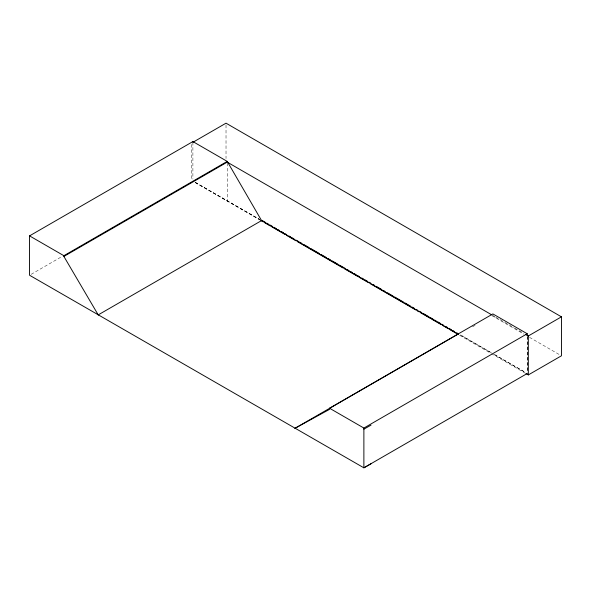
<?xml version="1.0" encoding="UTF-8"?>
<svg xmlns="http://www.w3.org/2000/svg" width="591" height="591" viewBox="0 0 591 591"><rect width="100%" height="100%" fill="white"/><g stroke="black" fill="none" stroke-linecap="round" stroke-linejoin="round"><path stroke-width="0.44" stroke-dasharray="2.96 2.22" d="M31.146 274.327L62.195 256.398M472.534 326.808L475.725 324.961M195.163 182.39L259.966 219.66M491.357 352.731L460.153 334.787L491.291 352.768M494.556 354.57L525.754 372.515M492.502 315.276L494.896 316.658M495.686 317.116L514 327.687M514.798 328.145L522.754 332.74M491.971 315.683L523.914 334.129M529.506 337.35L559.854 354.873M494.482 354.615L525.628 372.589M195.296 182.316L261.569 220.583M195.296 182.641L259.981 219.985M459.643 335.267L490.796 353.248M491.594 353.706L525.133 373.076M527.357 336.641L527.357 373.438M527.224 336.456L527.224 372.611M227.232 163.042L227.232 201.08M226.021 124.989L226.021 158.514M192.895 142.298L192.895 179.095M191.55 144.44L191.55 180.314"/><path stroke-width="0.89" d="M371.03 463.75L363.879 467.821L29.55 275.243L29.55 235.875L192.895 141.574L227.232 161.395L261.569 220.583L458.173 334.085L294.82 428.394M29.55 235.875L63.887 255.704L227.232 161.395M98.608 314.671L98.217 314.892L63.887 256.435L227.232 162.126L491.705 314.818M98.217 314.892L261.953 220.362M295.204 428.172L329.542 409.364L329.542 408.226L492.887 313.917L527.224 333.745L527.224 335.548M329.542 408.226L363.879 428.054L527.224 333.745M525.938 334.58L528.332 335.961L561.45 316.835L561.45 355.797L528.332 374.916L525.931 373.534M527.224 373.512L363.879 467.821L363.879 428.054M363.879 429.184L371.03 425.114M561.45 316.835L226.021 123.179L192.895 142.298L192.895 141.574M262.751 220.82L265.152 222.209M266.748 223.125L268.344 224.048M269.947 224.972L272.34 226.36M273.943 227.284L276.337 228.665M277.933 229.589L279.536 230.512M281.131 231.436L283.532 232.817M285.128 233.74L286.724 234.664M289.125 236.045L290.72 236.969M292.323 237.892L293.919 238.816M296.32 240.197L297.916 241.121M299.511 242.044L301.912 243.433M303.508 244.356L309.108 247.585M310.703 248.508L319.495 253.583M321.09 254.507L326.69 257.735M328.286 258.659L330.679 260.04M332.282 260.963L337.875 264.192M339.47 265.115L345.07 268.344M346.666 269.267L349.067 270.656M350.662 271.579L352.258 272.495M353.861 273.419L356.255 274.808M357.858 275.731L359.454 276.654M361.855 278.036L363.45 278.959M365.046 279.883L367.447 281.264M369.043 282.188L370.646 283.111M373.039 284.493L374.635 285.416M376.238 286.34L381.83 289.568M383.426 290.491L385.029 291.415M387.423 292.804L393.022 296.032M394.618 296.955L403.409 302.031M405.005 302.954L410.605 306.182M412.2 307.106L414.601 308.487M416.197 309.411L417.793 310.334M419.396 311.258L421.789 312.639M423.392 313.562L428.985 316.791M430.58 317.714L432.981 319.103M434.577 320.026L436.173 320.95M437.776 321.866L440.169 323.255M441.773 324.178L443.368 325.102M445.769 326.483L447.365 327.407M448.961 328.33L451.361 329.712M452.957 330.635L454.56 331.558M456.954 332.94L458.557 333.863M260.779 220.45L263.172 221.832M264.768 222.755L270.36 225.984M271.956 226.907L284.736 234.28M286.332 235.203L295.921 240.736M297.517 241.66L343.039 267.945M344.634 268.868L357.415 276.241M359.01 277.164L368.599 282.697M370.195 283.621L415.717 309.906M417.312 310.829L418.916 311.745M420.511 312.669L430.093 318.202M431.689 319.125L441.278 324.658M442.873 325.582L448.466 328.81M450.061 329.734L458.047 334.343M528.332 335.961L528.332 374.916M63.887 255.704L63.887 256.435"/></g></svg>
